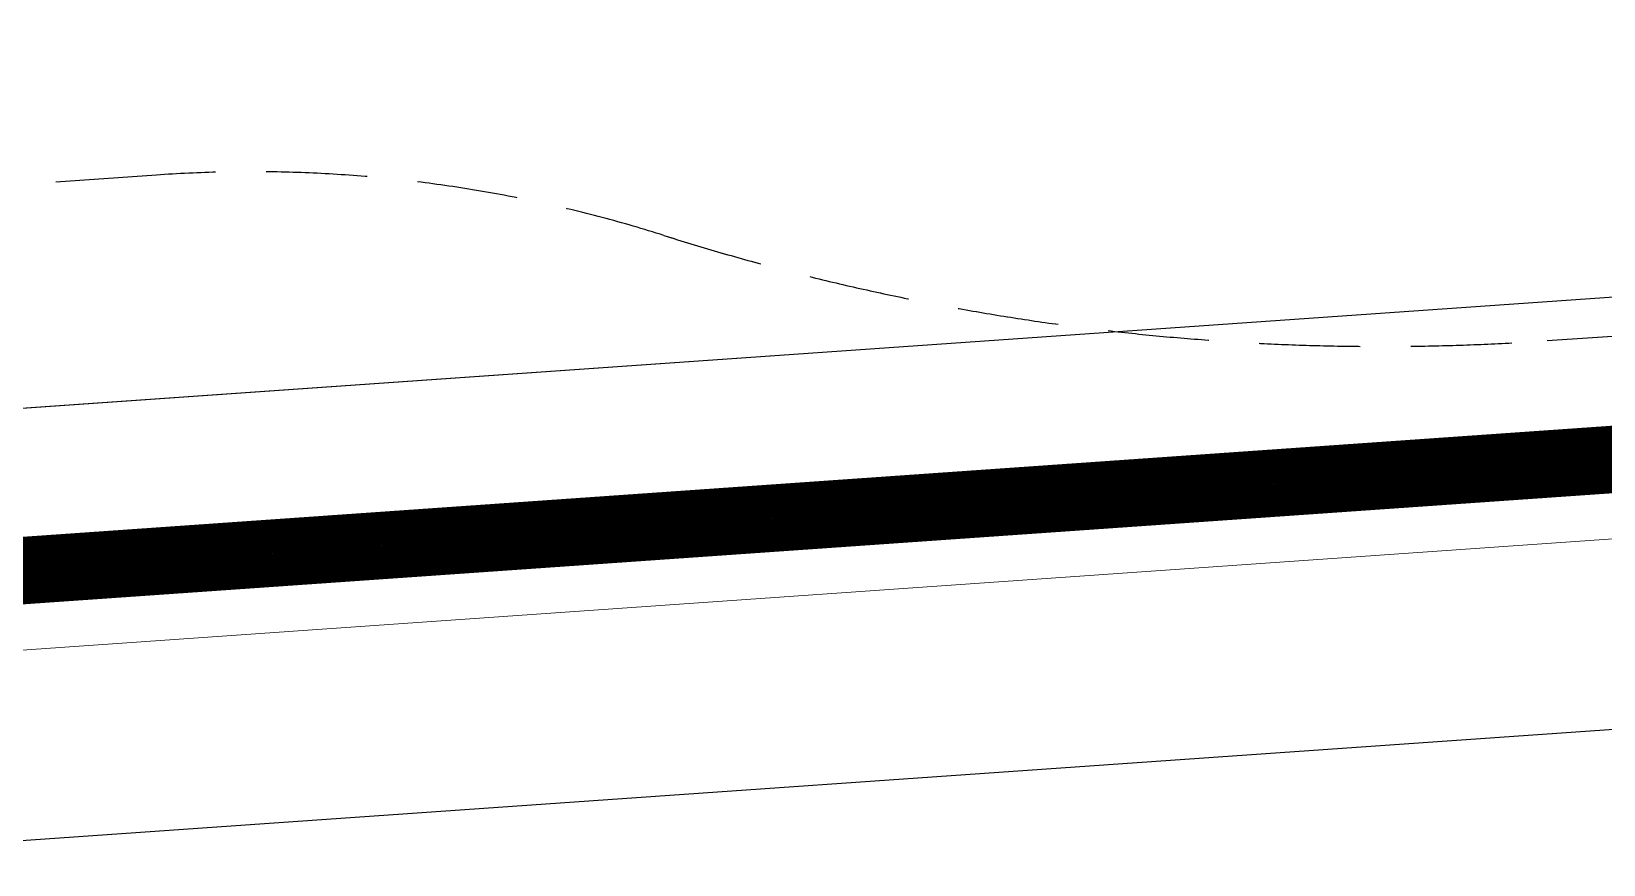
# Model space of a CAD drawing. Header units: millimetres. Extents: x 834681283 to 835686922, y 817551134 to 819407044.
# Drawn here: x 835586622 to 835595952, y 818191017 to 818195962 of the extents above; entities that cross this region are included whole.
import ezdxf
from ezdxf.xclip import XClip

# ---------------------------------------------------------------- set-up
doc = ezdxf.new("R2010")
doc.units = ezdxf.units.MM
doc.header["$LTSCALE"] = 1200
doc.header["$MEASUREMENT"] = 0
doc.header["$XCLIPFRAME"] = 0
for name, pattern in [('HIDDENX2', [0.75, 0.5, -0.25]), ('P01-MAAN-P-EVA$0$DGN Style 4', [76.563414, 38.257796, -19.128898, 0.047822, -19.128898]), ('P01-MAAN-P-EVA$0$HIDDENX2', [0.75, 0.5, -0.25]), ('P01-MAGP-EVA-GREENERY$0$HIDDEN', [0.375, 0.25, -0.125]), ('P01-MAGP-EVA-GREENERY$0$HIDDENX2', [0.75, 0.5, -0.25]), ('P01-MAGP-P-RF$0$P01-MBDR-P-B1$0$FDA(cad v 2007)$0$HIDDENX2', [0.75, 0.5, -0.25])]:
    doc.linetypes.add(name, pattern=pattern)
doc.layers.get('Defpoints').update_dxf_attribs({"color": 15})
for name, color, linetype in [('AR-FS-AR-EVA', 1, 'Continuous'), ('P01-MAGP-EVA-GREENERY$0$AR-FS-AR-EVA', 8, 'Continuous'), ('P01-MAGP-EVA-GREENERY$0$SURFACE CHANNEL', 8, 'Continuous')]:
    doc.layers.add(name, color=color, linetype=linetype)
for name, color, linetype, lineweight in [('P01-MAAN-P-EVA$0$AR-DIM_AR_', 4, 'Continuous', 25), ('P01-MAAN-P-EVA$0$AR-SIMS_BL_', 1, 'P01-MAAN-P-EVA$0$DGN Style 4', 140), ('P01-MAGP-EVA-GREENERY$0$DR-FLD', 8, 'Continuous', 25), ('P01-MAGP-P-RF$0$AR-PLANT_AR_BS_MI_', 4, 'Continuous', 25), ('P01-MAGP-P-RF$0$AR-ROOF_AR_BS_MI_', 3, 'Continuous', 18)]:
    doc.layers.add(name, color=color, linetype=linetype, lineweight=lineweight)

# ---------------------------------------------------------------- blocks, each defined once
blk = doc.blocks.new('P01-MAAN-P-EVA')
blk.add_line((835522348.5, 818188372.5), (835628342.9, 818195738.4))
at = {"layer": 'P01-MAAN-P-EVA$0$AR-DIM_AR_'}
blk.add_lwpolyline([(835628458.4, 818194086.4), (835544893.6, 818188244.5, 0.414214), (835533416.4, 818175041.9), (835537701.9, 818113741.5)], format="xyb", dxfattribs=at)
at = {"layer": 'P01-MAAN-P-EVA$0$AR-SIMS_BL_', "linetype": 'P01-MAAN-P-EVA$0$HIDDENX2'}
blk.add_lwpolyline([(835628339.8, 818195782.3, 200, 200, 0), (835627293.7, 818210745.8, 200, 200, 0), (835512324.3, 818202708.3, 200, 200, 0), (835518637, 818112408.8, 200, 200, 0), (835527615.1, 818113036.4, 200, 200, 0), (835522348.5, 818188372.5, 200, 200, 0), (835628339.8, 818195782.3, 0, 0, 0)], format="xyseb", close=True, dxfattribs=at)
at = {"layer": 'P01-MAAN-P-EVA$0$AR-SIMS_BL_', "linetype": 'P01-MAAN-P-EVA$0$HIDDENX2', "const_width": 200}
blk.add_lwpolyline([(835628353.8, 818195582.8), (835544789, 818189740.8, 0.414214), (835531920, 818174937.3), (835536205.5, 818113636.9)], format="xyb", dxfattribs=at)
blk = doc.blocks.new('12027_SITE')
at = {"layer": 'Defpoints'}
blk.add_lwpolyline([(835304.58267, 818174.66028), (835238.73467, 818170.05694, 0.4142136), (835224.88222, 818154.12209), (835228.06927, 818108.53336, 0.4142136), (835244.00411, 818094.6809), (835289.06814, 818097.83127, 0.3152987), (835307.72761, 818112.94085), (835319.97543, 818155.65111, 0.5205672), (835304.58267, 818174.66028)], format="xyb", close=True, dxfattribs=at)
blk = doc.blocks.new('P01-MAGP-P-RF')
at = {"layer": 'P01-MAGP-P-RF$0$AR-PLANT_AR_BS_MI_', "lineweight": 13}
blk.add_lwpolyline([(835319975.4, 818155651.1, 0.520567), (835304582.7, 818174660.3), (835238734.7, 818170056.9, 0.414214), (835224882.2, 818154122.1), (835228069.3, 818108533.4, 0.414214), (835244004.1, 818094680.9), (835289068.1, 818097831.3, 0.315299), (835307727.6, 818112940.9)], format="xyb", close=True, dxfattribs=at)
at = {"layer": 'P01-MAGP-P-RF$0$AR-ROOF_AR_BS_MI_', "linetype": 'P01-MAGP-P-RF$0$P01-MBDR-P-B1$0$FDA(cad v 2007)$0$HIDDENX2'}
blk.add_lwpolyline([(835319139.1, 818155890.9, 0.520567), (835304643.3, 818173792.4), (835238795.3, 818169189.1, 0.414214), (835225750.1, 818154182.8), (835228937.1, 818108594, 0.414214), (835243943.4, 818095548.8), (835289007.5, 818098699.2, 0.315299), (835306891.3, 818113180.7)], format="xyb", close=True, dxfattribs=at)
at = {"layer": 'P01-MAGP-P-RF$0$AR-ROOF_AR_BS_MI_'}
blk.add_lwpolyline([(835318600.8, 818156045.3, 0.520567), (835304682.4, 818173233.8), (835238834.4, 818168630.4, 0.414214), (835226308.7, 818154221.8), (835229495.8, 818108633.1, 0.414214), (835243904.4, 818096107.4), (835288968.4, 818099257.8, 0.315299), (835306353, 818113335)], format="xyb", close=True, dxfattribs=at)
blk = doc.blocks.new('P01-MAGP-EVA-GREENERY')
at = {"layer": 'P01-MAGP-EVA-GREENERY$0$AR-FS-AR-EVA', "linetype": 'P01-MAGP-EVA-GREENERY$0$HIDDENX2'}
for p, q in [((835289637.3, 818173385.3), (835306488.5, 818174563.4)), ((835281384, 818174368.1), (835253060.3, 818172388))]:
    blk.add_line(p, q, dxfattribs=at)
for centre, radius, start, end in [((835281948.8, 818166287.8), 8100, 72.42021, 93.99898), ((835288654, 818187451), 14100, 252.42021, 273.99895)]:
    blk.add_arc(centre, radius, start, end, dxfattribs=at)
at = {"layer": 'P01-MAGP-EVA-GREENERY$0$DR-FLD'}
blk.add_line((835300828.5, 818173615.9), (835281675.3, 818172277), dxfattribs=at)
at = {"layer": 'P01-MAGP-EVA-GREENERY$0$SURFACE CHANNEL', "linetype": 'P01-MAGP-EVA-GREENERY$0$HIDDEN'}
for p, q in [((835304649.3, 818173707.6), (835238177.8, 818169060.7)), ((835238604.7, 818168689.5), (835304677.2, 818173308.6))]:
    blk.add_line(p, q, dxfattribs=at)

msp = doc.modelspace()

# ---------------------------------------------------------------- linework, layer by layer
at = {"layer": 'AR-FS-AR-EVA', "linetype": 'HIDDENX2'}
msp.add_line((835595617.7, 818194126.6), (835612468.9, 818195304.7), dxfattribs=at)
msp.add_arc((835594634.3, 818208192.3), 14100, 252.42021, 273.99895, dxfattribs=at)

# ---------------------------------------------------------------- block references
ref = msp.add_blockref('12027_SITE', (305980.4, 20741.3), dxfattribs=dict(xscale=1000, yscale=1000, zscale=1000))
XClip(ref).set_block_clipping_path([(835171.4179906907, 818003.0079180738), (835380.9419443216, 818241.1415228392)])
ref = msp.add_blockref('P01-MAGP-EVA-GREENERY', (305980.4, 20741.3))
XClip(ref).set_block_clipping_path([(835304579.1843739748, 818174710.1626656055), (835305796.1658229828, 818174873.3149367571), (835307662.0338196754, 818174689.8070785999), (835310520.3633885384, 818174065.1796945333), (835313081.8681743145, 818173026.5659970045), (835315581.7919986248, 818171259.1109881401), (835317651.2761323452, 818169000.3924677372), (835319046.8494220972, 818167007.0337247849), (835320133.4085228443, 818164236.8954862356), (835320669.2049217224, 818161588.3395450115), (835320843.1778568029, 818158211.3686239719), (835320023.4914252758, 818155637.3225638866), (835307775.6753731966, 818112927.0695824623), (835307486.5656324625, 818111403.7745717764), (835306472.3023188114, 818108849.5676202774), (835303557.4701333046, 818104111.4948183298), (835299124.0129835606, 818101088.6384549141), (835297415.7114913464, 818099718.8653644323), (835294427.9237889051, 818098869.5449544191), (835299696.7221286297, 818083540.2194343805), (835299696.7221286297, 818003007.9180737734), (835381567.6709537506, 818003007.9180737734), (835381567.6709537506, 818241141.5228391886), (835171417.9906907082, 818241141.5228391886), (835171417.9906907082, 818003007.9180737734), (835299646.7221286297, 818003007.9180737734), (835299646.7221286297, 818083531.8665624857), (835294380.619469285, 818098853.34912467), (835289071.624658823, 818097781.3911836147), (835244007.6001352072, 818094631.0239012241), (835243402.3726704121, 818094599.0591453314), (835242636.0318140984, 818094583.6296563148), (835241827.5000405312, 818094619.5304664373), (835240278.7908782959, 818094803.1013474464), (835238615.9808831215, 818095198.6516088247), (835236837.1062445641, 818095894.4355551004), (835235914.8181660175, 818096333.9795084), (835235308.0351868868, 818096662.1879467964), (835233986.3356232643, 818097536.8864938021), (835232722.9095510244, 818098548.7006295919), (835231238.5995907784, 818100145.3524557352), (835230243.8710234165, 818101523.0034087896), (835229459.3735334873, 818102997.1350084543), (835228749.5628561974, 818104567.9919320345), (835228038.0088664293, 818107442.8705242872), (835228019.3892208338, 818108529.8695997), (835224832.3401603699, 818154118.6039062738), (835224786.1936964989, 818154547.7584284544), (835224773.2807815075, 818155026.8918851614), (835224783.5408297777, 818155896.203827858), (835224816.960060358, 818156261.0471076965), (835224880.3945835829, 818156930.3651428223), (835224980.8038678169, 818157693.5020338297), (835225188.099565506, 818158657.4187650681), (835225368.2602261305, 818159369.9037799835), (835225838.1759520769, 818160711.976451993), (835226139.2108690739, 818161405.4137219191), (835226545.7954304218, 818162235.3437660933), (835227243.4511545897, 818163421.3939791918), (835227831.7674248219, 818164241.3849411011), (835228201.1016024351, 818164708.4587804079), (835228901.1138991117, 818165512.9794739485), (835229693.7146910429, 818166280.4427016973), (835231339.2155919075, 818167719.4297661781), (835233198.9440969229, 818168772.0604982376), (835234724.5905447006, 818169505.6878428459), (835236291.5872612, 818169941.2428172827), (835238731.1858590841, 818170106.8148210049)])
msp.add_blockref('P01-MAGP-P-RF', (305980.4, 20741.3))

# ---------------------------------------------------------------- next in the draw order: block references
msp.add_blockref('P01-MAAN-P-EVA', (0, 0))

doc.saveas('drawing.dxf')
